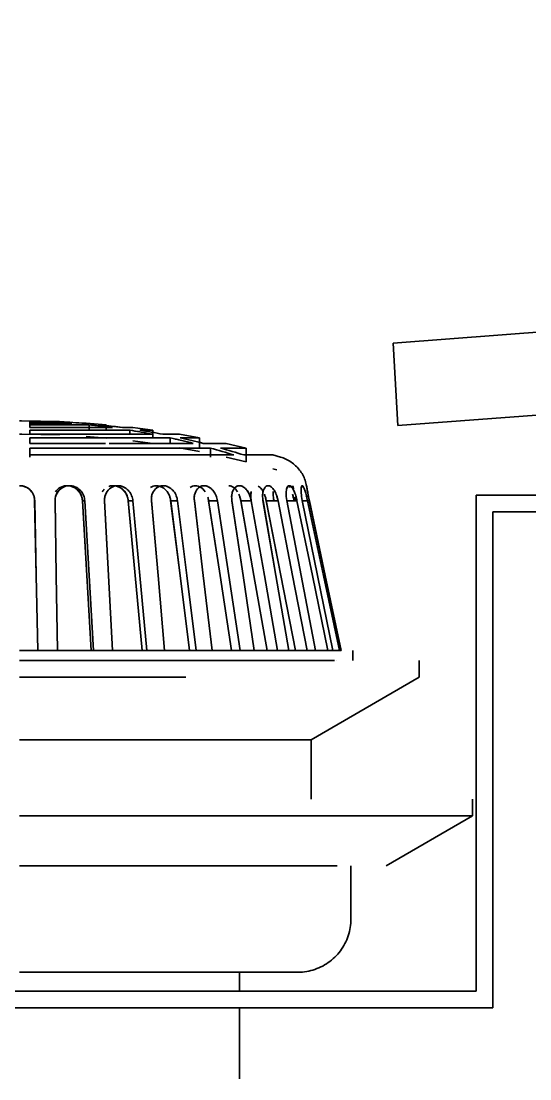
# Model space of a CAD drawing. Header units: millimetres. Extents: x -25371 to 2282244, y -90657 to 147824.
# Drawn here: x 1760749.8 to 1760903.7, y 2200.7 to 2520.7 of the extents above; entities that cross this region are included whole.
import ezdxf
from ezdxf.xclip import XClip

# ---------------------------------------------------------------- set-up
doc = ezdxf.new("R2010")
doc.units = ezdxf.units.MM
doc.header["$XCLIPFRAME"] = 0
doc.layers.add('A-GLAZ-CURT', color=7, linetype='Continuous', lineweight=35)
doc.layers.add('P-PIPE', color=7, linetype='Continuous', lineweight=35)

# ---------------------------------------------------------------- blocks, each defined once
blk = doc.blocks.new('DPA_CP_Entrance Canopy Lower - Depth 4200-5686501-VS01 - ELEVATION 3')
at = {"layer": 'A-GLAZ-CURT', "color": 7}
for p, q in [((-31885.15, 107093.42), (-33157.87, 106996.02)), ((-33157.87, 106996.02), (-31885.15, 107093.42)), ((-33156.52, 106971.06), (-31885.15, 107068.37)), ((-31885.15, 107068.37), (-33156.52, 106971.06)), ((-33157.87, 106996.02), (-33156.52, 106971.06)), ((-33156.52, 106971.06), (-33157.87, 106996.02)), ((-33107.75, 106950), (-33132.77, 106950)), ((-33132.77, 106950), (-33132.77, 106800)), ((-33132.77, 106800), (-33132.77, 106950)), ((-33132.77, 106950), (-33107.75, 106950)), ((-33127.77, 106795), (-33127.77, 106945)), ((-33127.77, 106945), (-33107.75, 106945)), ((-33107.75, 106945), (-33127.77, 106945)), ((-33127.77, 106945), (-33127.77, 106795)), ((-33132.77, 106800), (-33204.37, 106800)), ((-33204.37, 106800), (-33132.77, 106800)), ((-33204.37, 106795), (-33127.77, 106795)), ((-33127.77, 106795), (-33204.37, 106795))]:
    blk.add_line(p, q, dxfattribs=at)
blk = doc.blocks.new('DPA_CP_Entrance Canopy Lower - Depth 4200-5686556-VS01 - ELEVATION 3')
at = {"layer": 'A-GLAZ-CURT', "color": 7}
for p, q in [((-31885.15, 107093.42), (-33157.87, 106996.02)), ((-33157.87, 106996.02), (-31885.15, 107093.42)), ((-33156.52, 106971.06), (-31885.15, 107068.37)), ((-31885.15, 107068.37), (-33156.52, 106971.06)), ((-33157.87, 106996.02), (-33156.52, 106971.06)), ((-33156.52, 106971.06), (-33157.87, 106996.02)), ((-33107.75, 106950), (-33132.77, 106950)), ((-33132.77, 106950), (-33132.77, 106800)), ((-33132.77, 106800), (-33132.77, 106950)), ((-33132.77, 106950), (-33107.75, 106950)), ((-33127.77, 106795), (-33127.77, 106945)), ((-33127.77, 106945), (-33107.75, 106945)), ((-33107.75, 106945), (-33127.77, 106945)), ((-33127.77, 106945), (-33127.77, 106795)), ((-33132.77, 106800), (-33367.75, 106800)), ((-33204.37, 106800), (-33132.77, 106800)), ((-33372.75, 106795), (-33127.77, 106795)), ((-33127.77, 106795), (-33204.37, 106795))]:
    blk.add_line(p, q, dxfattribs=at)
blk = doc.blocks.new('ø100 RD_ - ø100 RD_-4180713-VS01 - ELEVATION 3')
at = {"layer": 'P-PIPE', "color": 7}
for p, q in [((-33267.87, 106970.49), (-33267.87, 106972.28)), ((-33267.87, 106972.28), (-33266.55, 106972.28)), ((-33267.87, 106970.49), (-33267.87, 106972.28)), ((-33267.87, 106972.28), (-33267.87, 106971.83)), ((-33262.28, 106972.28), (-33267.87, 106972.28)), ((-33265.82, 106972.28), (-33262.28, 106972.28)), ((-33267.87, 106971.83), (-33267.87, 106970.49)), ((-33267.87, 106970.49), (-33267.87, 106971.83)), ((-33267.87, 106971.83), (-33255.16, 106971.83)), ((-33267.87, 106971.34), (-33267.87, 106970.49)), ((-33249.88, 106971.34), (-33267.87, 106971.34)), ((-33267.87, 106970.49), (-33242.87, 106970.49)), ((-33267.87, 106969.71), (-33267.87, 106968.46)), ((-33267.87, 106968.46), (-33267.87, 106969.71)), ((-33267.87, 106969.71), (-33267.87, 106968.46)), ((-33267.87, 106968.46), (-33267.87, 106969.71)), ((-33267.87, 106968.46), (-33267.87, 106969.71)), ((-33267.87, 106968.46), (-33267.87, 106969.71)), ((-33267.87, 106968.46), (-33267.87, 106969.71)), ((-33267.87, 106968.46), (-33267.87, 106969.71)), ((-33267.87, 106968.46), (-33267.87, 106969.71)), ((-33267.87, 106968.46), (-33267.87, 106969.71)), ((-33267.87, 106969.71), (-33267.87, 106968.46)), ((-33237.62, 106969.71), (-33267.87, 106969.71)), ((-33252.13, 106971.83), (-33250.75, 106971.83)), ((-33250.75, 106971.83), (-33252.13, 106971.83)), ((-33252.04, 106971.34), (-33249.88, 106971.34)), ((-33244.71, 106971.34), (-33250.75, 106971.83)), ((-33249.88, 106969.71), (-33249.88, 106971.34)), ((-33249.88, 106969.71), (-33249.88, 106971.34)), ((-33246.85, 106971.34), (-33244.71, 106971.34)), ((-33244.71, 106971.34), (-33246.85, 106971.34)), ((-33244.71, 106969.71), (-33244.71, 106971.34)), ((-33239.84, 106970.49), (-33236.65, 106970.49)), ((-33236.65, 106970.49), (-33239.84, 106970.49)), ((-33237.62, 106968.43), (-33237.62, 106969.71)), ((-33230.6, 106969.71), (-33236.65, 106970.49)), ((-33234.59, 106969.71), (-33230.6, 106969.71)), ((-33230.6, 106969.71), (-33234.59, 106969.71)), ((-33230.6, 106967.41), (-33230.6, 106969.71)), ((-33267.87, 106968.46), (-33230.62, 106968.46)), ((-33267.87, 106965.7), (-33267.87, 106967.37)), ((-33267.87, 106965.7), (-33267.87, 106967.37)), ((-33267.87, 106965.7), (-33267.87, 106967.37)), ((-33267.87, 106967.37), (-33267.87, 106965.7)), ((-33225.38, 106967.37), (-33267.87, 106967.37)), ((-33267.87, 106965.7), (-33244.94, 106965.7)), ((-33244.71, 106967.29), (-33250.75, 106967.79)), ((-33243.84, 106965.7), (-33218.39, 106965.7)), ((-33230.6, 106965.64), (-33236.65, 106966.44)), ((-33227.59, 106968.46), (-33222.54, 106968.46)), ((-33222.54, 106968.46), (-33227.59, 106968.46)), ((-33225.38, 106965.59), (-33225.38, 106967.37)), ((-33216.5, 106967.37), (-33222.54, 106968.46)), ((-33216.5, 106967.37), (-33222.35, 106967.37)), ((-33221.05, 106967.37), (-33216.5, 106967.37)), ((-33216.5, 106964.3), (-33216.5, 106967.37)), ((-33215.36, 106965.7), (-33208.44, 106965.7)), ((-33208.44, 106965.7), (-33215.36, 106965.7)), ((-33202.4, 106964.3), (-33208.44, 106965.7)), ((-33267.87, 106961.57), (-33267.87, 106964.3)), ((-33267.87, 106961.56), (-33267.87, 106964.3)), ((-33267.87, 106964.3), (-33267.87, 106962.21)), ((-33213.15, 106964.3), (-33267.87, 106964.3)), ((-33267.87, 106963.26), (-33267.87, 106961.57)), ((-33267.87, 106961.57), (-33267.87, 106963.26)), ((-33216.5, 106963.26), (-33222.54, 106964.37)), ((-33213.15, 106961.56), (-33213.15, 106964.3)), ((-33202.4, 106964.3), (-33210.12, 106964.3)), ((-33208.49, 106964.3), (-33202.4, 106964.3)), ((-33202.4, 106960.15), (-33202.4, 106964.3)), ((-33267.87, 106962.21), (-33206.16, 106962.21)), ((-33202.4, 106960.15), (-33208.44, 106961.57)), ((-33203.13, 106962.21), (-33194.34, 106962.21)), ((-33194.34, 106962.21), (-33202.64, 106962.21)), ((-33192.02, 106961.56), (-33194.34, 106962.21)), ((-33193.1, 106957.68), (-33194.34, 106958.03)), ((-33184.12, 106952.88), (-33184.19, 106953.2)), ((-33251.22, 106948.35), (-33251.93, 106948.35)), ((-33236.67, 106948.35), (-33238.08, 106948.35)), ((-33223.16, 106948.35), (-33225.22, 106948.35)), ((-33211.1, 106948.35), (-33213.75, 106948.35)), ((-33200.86, 106948.35), (-33204.02, 106948.35)), ((-33192.75, 106948.35), (-33196.32, 106948.35)), ((-33192.75, 106948.35), (-33193.98, 106948.35)), ((-33187.01, 106948.35), (-33190.11, 106948.35)), ((-33187.88, 106948.35), (-33189.45, 106948.35)), ((-33183.82, 106948.35), (-33185.39, 106948.35)), ((-33183.82, 106948.35), (-33185.39, 106948.35)), ((-33265.36, 106903.02), (-33270.9, 106903.02)), ((-33270.9, 106903.02), (-33265.36, 106903.02)), ((-33270.9, 106903.02), (-33175.09, 106903.02)), ((-33265.27, 106903.02), (-33270.9, 106903.02)), ((-33265.36, 106903.02), (-33259.47, 106903.02)), ((-33260.19, 106903.02), (-33249.28, 106903.02)), ((-33249.28, 106903.02), (-33260.19, 106903.02)), ((-33249.09, 106903.02), (-33260.03, 106903.02)), ((-33248.56, 106903.02), (-33242.85, 106903.02)), ((-33244.26, 106903.02), (-33242.85, 106903.02)), ((-33242.85, 106903.02), (-33244.26, 106903.02)), ((-33244.26, 106903.02), (-33233.85, 106903.02)), ((-33233.85, 106903.02), (-33244.26, 106903.02)), ((-33242.85, 106903.02), (-33244.26, 106903.02)), ((-33233.5, 106903.02), (-33244.15, 106903.02)), ((-33233.85, 106903.02), (-33232.44, 106903.02)), ((-33232.44, 106903.02), (-33227.09, 106903.02)), ((-33229.15, 106903.02), (-33227.09, 106903.02)), ((-33227.09, 106903.02), (-33229.15, 106903.02)), ((-33229.15, 106903.02), (-33219.55, 106903.02)), ((-33219.55, 106903.02), (-33229.15, 106903.02)), ((-33227.09, 106903.02), (-33229.15, 106903.02)), ((-33219.08, 106903.02), (-33228.63, 106903.02)), ((-33219.55, 106903.02), (-33217.49, 106903.02)), ((-33217.49, 106903.02), (-33212.65, 106903.02)), ((-33215.3, 106903.02), (-33212.65, 106903.02)), ((-33212.65, 106903.02), (-33215.3, 106903.02)), ((-33215.3, 106903.02), (-33206.81, 106903.02)), ((-33206.81, 106903.02), (-33215.3, 106903.02)), ((-33212.65, 106903.02), (-33215.04, 106903.02)), ((-33206.23, 106903.02), (-33215.03, 106903.02)), ((-33206.81, 106903.02), (-33204.16, 106903.02)), ((-33204.16, 106903.02), (-33199.98, 106903.02)), ((-33203.15, 106903.02), (-33199.98, 106903.02)), ((-33199.98, 106903.02), (-33203.15, 106903.02)), ((-33203.15, 106903.02), (-33196.02, 106903.02)), ((-33196.02, 106903.02), (-33203.15, 106903.02)), ((-33195.27, 106903.02), (-33202.33, 106903.02)), ((-33199.98, 106903.02), (-33202.04, 106903.02)), ((-33196.02, 106903.02), (-33192.86, 106903.02)), ((-33193.05, 106903.02), (-33189.47, 106903.02)), ((-33189.47, 106903.02), (-33193.05, 106903.02)), ((-33193.05, 106903.02), (-33187.51, 106903.02)), ((-33187.51, 106903.02), (-33193.05, 106903.02)), ((-33192.86, 106903.02), (-33189.47, 106903.02)), ((-33189.47, 106903.02), (-33192.86, 106903.02)), ((-33187.01, 106903.02), (-33192.55, 106903.02)), ((-33187.51, 106903.02), (-33183.93, 106903.02)), ((-33183.93, 106903.02), (-33185.31, 106903.02)), ((-33185.31, 106903.02), (-33181.52, 106903.02)), ((-33181.44, 106903.02), (-33185.31, 106903.02)), ((-33185.31, 106903.02), (-33181.52, 106903.02)), ((-33181.52, 106903.02), (-33185.31, 106903.02)), ((-33180.43, 106903.02), (-33184.42, 106903.02)), ((-33183.93, 106903.02), (-33181.44, 106903.02)), ((-33182.64, 106903.02), (-33183.93, 106903.02)), ((-33181.52, 106903.02), (-33177.65, 106903.02)), ((-33178.26, 106903.02), (-33180.18, 106903.02)), ((-33180.18, 106903.02), (-33178.26, 106903.02)), ((-33176.12, 106903.02), (-33180.18, 106903.02)), ((-33177.48, 106903.02), (-33179.16, 106903.02)), ((-33178.26, 106903.02), (-33174.19, 106903.02)), ((-33177.8, 106903.02), (-33176.12, 106903.02)), ((-33174.19, 106903.02), (-33177.8, 106903.02)), ((-33177.8, 106903.02), (-33173.68, 106903.02)), ((-33173.68, 106903.02), (-33177.8, 106903.02)), ((-33175.67, 106903.02), (-33177.11, 106903.02)), ((-33170.16, 106900), (-33170.16, 106903.02)), ((-33270.9, 106900), (-33222.35, 106900)), ((-33222.35, 106900), (-33270.9, 106900)), ((-33270.9, 106900), (-33175.67, 106900)), ((-33175.67, 106900), (-33270.9, 106900)), ((-33270.9, 106900), (-33177.32, 106900)), ((-33177.32, 106900), (-33270.9, 106900)), ((-33221.2, 106900), (-33221.2, 106900)), ((-33175.09, 106900), (-33175.09, 106900)), ((-33150.02, 106894.96), (-33150.02, 106900)), ((-33270.9, 106894.96), (-33220.68, 106894.96)), ((-33221.23, 106894.96), (-33270.9, 106894.96)), ((-33182.77, 106876.05), (-33150.02, 106894.96)), ((-33270.9, 106876.05), (-33183.86, 106876.05)), ((-33182.77, 106876.05), (-33270.9, 106876.05)), ((-33182.77, 106858.09), (-33182.77, 106876.05)), ((-33133.9, 106853.02), (-33133.9, 106858.09)), ((-33270.9, 106853.02), (-33134.17, 106853.02)), ((-33134.17, 106853.02), (-33270.9, 106853.02)), ((-33160, 106837.95), (-33133.9, 106853.02)), ((-33270.9, 106837.95), (-33175.81, 106837.95)), ((-33175.81, 106837.95), (-33270.9, 106837.95)), ((-33270.9, 106837.95), (-33175.81, 106837.95)), ((-33174.86, 106837.95), (-33270.9, 106837.95)), ((-33175.59, 106837.95), (-33175.59, 106837.95)), ((-33170.68, 106821.83), (-33170.68, 106837.95)), ((-33266.63, 106805.71), (-33269.99, 106805.71)), ((-33204.37, 106800), (-33204.37, 106805.71)), ((-33204.37, 106773.48), (-33204.37, 106795))]:
    blk.add_line(p, q, dxfattribs=at)
at = {"layer": 'P-PIPE', "color": 7, "flags": 128}
for points in [[(-33258.81, 106972.28), (-33270.37, 106972.53), (-33270.9, 106972.53)], [(-33258.81, 106968.24), (-33270.21, 106968.5), (-33270.9, 106968.5)], [(-33192, 106961.56), (-33191.58, 106961.43), (-33191.16, 106961.28), (-33190.75, 106961.12), (-33190.34, 106960.94), (-33189.94, 106960.74), (-33189.55, 106960.53), (-33189.17, 106960.31), (-33188.8, 106960.06), (-33188.44, 106959.81), (-33188.09, 106959.54), (-33187.75, 106959.25), (-33187.42, 106958.95), (-33187.1, 106958.64), (-33186.8, 106958.32), (-33186.51, 106957.99), (-33186.23, 106957.64), (-33185.97, 106957.28), (-33185.72, 106956.92), (-33185.49, 106956.54), (-33185.27, 106956.15), (-33185.07, 106955.76), (-33184.88, 106955.36), (-33184.71, 106954.95), (-33184.56, 106954.53), (-33184.42, 106954.11), (-33184.3, 106953.68), (-33184.2, 106953.25), (-33184.19, 106953.2)], [(-33266.37, 106948.45), (-33265.86, 106925.74), (-33265.36, 106903.02)], [(-33265.36, 106903.02), (-33265.86, 106925.74), (-33266.37, 106948.45)], [(-33266.36, 106948.35), (-33265.86, 106925.69), (-33265.36, 106903.02)], [(-33265.36, 106903.02), (-33265.86, 106925.69), (-33266.36, 106948.35)], [(-33260.15, 106948.45), (-33259.81, 106925.74), (-33259.47, 106903.02)], [(-33259.47, 106903.02), (-33259.81, 106925.69), (-33260.15, 106948.35)], [(-33249.28, 106903.02), (-33250.61, 106925.74), (-33251.94, 106948.45)], [(-33251.93, 106948.35), (-33250.6, 106925.69), (-33249.28, 106903.02)], [(-33248.56, 106903.02), (-33249.89, 106925.69), (-33251.22, 106948.35)], [(-33245.19, 106948.45), (-33244.02, 106925.74), (-33242.85, 106903.02)], [(-33242.85, 106903.02), (-33244.02, 106925.69), (-33245.19, 106948.35)], [(-33233.85, 106903.02), (-33235.97, 106925.74), (-33238.09, 106948.45)], [(-33238.08, 106948.35), (-33235.97, 106925.69), (-33233.85, 106903.02)], [(-33232.44, 106903.02), (-33234.55, 106925.69), (-33236.67, 106948.35)], [(-33231.02, 106948.45), (-33229.05, 106925.74), (-33227.09, 106903.02)], [(-33227.09, 106903.02), (-33229.05, 106925.69), (-33231.01, 106948.35)], [(-33219.55, 106903.02), (-33222.39, 106925.74), (-33225.23, 106948.45)], [(-33225.22, 106948.35), (-33222.39, 106925.69), (-33219.55, 106903.02)], [(-33217.49, 106903.02), (-33220.32, 106925.69), (-33223.16, 106948.35)], [(-33218.06, 106948.45), (-33215.35, 106925.74), (-33212.65, 106903.02)], [(-33212.65, 106903.02), (-33215.35, 106925.69), (-33218.05, 106948.35)], [(-33206.81, 106903.02), (-33210.29, 106925.74), (-33213.77, 106948.45)], [(-33213.75, 106948.35), (-33210.28, 106925.69), (-33206.81, 106903.02)], [(-33204.16, 106903.02), (-33207.63, 106925.69), (-33211.1, 106948.35)], [(-33206.7, 106948.45), (-33203.34, 106925.74), (-33199.98, 106903.02)], [(-33199.98, 106903.02), (-33203.34, 106925.69), (-33206.69, 106948.35)], [(-33196.02, 106903.02), (-33200.03, 106925.74), (-33204.04, 106948.45)], [(-33204.02, 106948.35), (-33200.02, 106925.69), (-33196.02, 106903.02)], [(-33192.86, 106903.02), (-33196.86, 106925.69), (-33200.86, 106948.35)], [(-33197.3, 106948.45), (-33193.38, 106925.74), (-33189.47, 106903.02)], [(-33189.47, 106903.02), (-33193.38, 106925.69), (-33197.28, 106948.35)], [(-33187.51, 106903.02), (-33191.92, 106925.74), (-33196.34, 106948.45)], [(-33196.32, 106948.35), (-33191.91, 106925.69), (-33187.51, 106903.02)], [(-33183.93, 106903.02), (-33188.34, 106925.69), (-33192.75, 106948.35)], [(-33190.13, 106948.45), (-33185.78, 106925.74), (-33181.44, 106903.02)], [(-33177.65, 106903.02), (-33182.33, 106925.69), (-33187.01, 106948.35)], [(-33185.41, 106948.45), (-33180.76, 106925.74), (-33176.12, 106903.02)], [(-33174.19, 106903.02), (-33179, 106925.69), (-33183.82, 106948.35)], [(-33183.29, 106948.45), (-33178.49, 106925.74), (-33173.68, 106903.02)], [(-33173.68, 106903.02), (-33178.48, 106925.69), (-33183.27, 106948.35)], [(-33170.68, 106821.83), (-33170.7, 106821.18), (-33170.74, 106820.54), (-33170.8, 106819.9), (-33170.89, 106819.26), (-33171.01, 106818.63), (-33171.15, 106818), (-33171.31, 106817.38), (-33171.5, 106816.76), (-33171.72, 106816.15), (-33171.96, 106815.55), (-33172.22, 106814.96), (-33172.51, 106814.39), (-33172.82, 106813.82), (-33173.15, 106813.27), (-33173.5, 106812.73), (-33173.87, 106812.2), (-33174.27, 106811.69), (-33174.68, 106811.2), (-33175.12, 106810.73), (-33175.57, 106810.27), (-33176.04, 106809.83), (-33176.53, 106809.41), (-33177.04, 106809.01), (-33177.56, 106808.63), (-33178.09, 106808.27), (-33178.64, 106807.93), (-33179.21, 106807.61), (-33179.78, 106807.32), (-33180.37, 106807.05), (-33180.96, 106806.81), (-33181.57, 106806.59), (-33182.18, 106806.39), (-33182.8, 106806.22), (-33183.43, 106806.07), (-33184.06, 106805.95), (-33184.7, 106805.85), (-33185.34, 106805.78), (-33185.98, 106805.73), (-33186.63, 106805.71), (-33186.8, 106805.71)], [(-33270.9, 106805.71), (-33267.53, 106805.71), (-33264.18, 106805.71), (-33260.83, 106805.71), (-33257.5, 106805.71), (-33254.19, 106805.71), (-33250.91, 106805.71), (-33247.66, 106805.71), (-33244.44, 106805.71), (-33241.27, 106805.71), (-33238.15, 106805.71), (-33235.08, 106805.71), (-33232.06, 106805.71), (-33229.11, 106805.71), (-33226.23, 106805.71), (-33223.41, 106805.71), (-33220.68, 106805.71), (-33218.02, 106805.71), (-33215.45, 106805.71), (-33212.96, 106805.71), (-33210.57, 106805.71), (-33208.28, 106805.71), (-33206.08, 106805.71), (-33203.99, 106805.71), (-33202.01, 106805.71), (-33200.13, 106805.71), (-33198.37, 106805.71), (-33196.73, 106805.71), (-33195.2, 106805.71), (-33193.8, 106805.71), (-33192.52, 106805.71), (-33191.36, 106805.71), (-33190.33, 106805.71), (-33189.43, 106805.71), (-33188.66, 106805.71), (-33188.03, 106805.71), (-33187.52, 106805.71), (-33187.15, 106805.71), (-33186.91, 106805.71), (-33186.81, 106805.71), (-33186.8, 106805.71)], [(-33186.8, 106805.71), (-33186.87, 106805.71), (-33187.07, 106805.71), (-33187.41, 106805.71), (-33187.88, 106805.71), (-33188.48, 106805.71), (-33189.21, 106805.71), (-33190.08, 106805.71), (-33191.07, 106805.71), (-33192.19, 106805.71), (-33193.44, 106805.71), (-33194.81, 106805.71), (-33196.31, 106805.71), (-33197.92, 106805.71), (-33199.65, 106805.71), (-33201.49, 106805.71), (-33203.45, 106805.71), (-33205.51, 106805.71), (-33207.67, 106805.71), (-33209.94, 106805.71), (-33212.31, 106805.71), (-33214.77, 106805.71), (-33217.32, 106805.71), (-33219.95, 106805.71), (-33222.67, 106805.71), (-33225.46, 106805.71), (-33228.33, 106805.71), (-33231.26, 106805.71), (-33234.26, 106805.71), (-33237.31, 106805.71), (-33240.42, 106805.71), (-33243.58, 106805.71), (-33246.79, 106805.71), (-33250.03, 106805.71), (-33253.3, 106805.71), (-33256.6, 106805.71), (-33259.93, 106805.71), (-33263.27, 106805.71), (-33266.56, 106805.71)]]:
    blk.add_lwpolyline(points, dxfattribs=at)
at = {"layer": 'P-PIPE', "color": 7}
for centre, start_param, end_param in [((-33272.41, 106683.42), 6.230578, 6.242695), ((-33272.41, 106683.42), 6.214233, 6.242695), ((-33269.38, 106683.42), 6.214233, 6.242695), ((-33269.38, 106683.42), 6.214233, 6.242695), ((-33272.41, 106683.42), 6.180914, 6.193074), ((-33272.41, 106683.42), 6.164901, 6.193074), ((-33269.38, 106683.42), 6.164901, 6.193074), ((-33269.38, 106683.42), 6.164901, 6.186634), ((-33272.41, 106683.42), 6.115472, 6.143748), ((-33272.41, 106683.42), 6.131514, 6.143095), ((-33269.38, 106683.42), 6.115472, 6.143748), ((-33269.38, 106683.42), 6.115472, 6.12961), ((-33272.41, 106683.42), 6.065689, 6.094191), ((-33272.41, 106683.42), 6.081851, 6.087863), ((-33269.38, 106683.42), 6.065689, 6.094191), ((-33269.38, 106683.42), 6.065689, 6.071327), ((-33272.41, 106683.42), 6.01538, 6.044202), ((-33269.38, 106683.42), 6.01538, 6.044202)]:
    blk.add_ellipse(centre, major_axis=(0, 289.09), ratio=0.866025, start_param=start_param, end_param=end_param, dxfattribs=at)
for points in [[(-33268.78, 106952.36), (-33269.1, 106952.53), (-33269.79, 106952.8), (-33270.53, 106952.89), (-33270.9, 106952.89)], [(-33270.9, 106952.89), (-33270.53, 106952.89), (-33269.8, 106952.8), (-33269.11, 106952.53), (-33268.78, 106952.36)], [(-33260.15, 106948.35), (-33260.17, 106948.87), (-33260.03, 106949.91), (-33259.3, 106951.29), (-33258.14, 106952.33), (-33257.16, 106952.71), (-33256.65, 106952.81)], [(-33256.55, 106952.89), (-33256.91, 106952.89), (-33257.63, 106952.8), (-33258.3, 106952.53), (-33258.61, 106952.36)], [(-33258.61, 106952.36), (-33258.3, 106952.53), (-33257.63, 106952.8), (-33256.91, 106952.89), (-33256.55, 106952.89)], [(-33254.44, 106952.36), (-33254.77, 106952.53), (-33255.46, 106952.8), (-33256.19, 106952.89), (-33256.55, 106952.89)], [(-33256.55, 106952.89), (-33256.19, 106952.89), (-33255.46, 106952.8), (-33254.77, 106952.53), (-33254.44, 106952.36)], [(-33243.36, 106952.25), (-33242.94, 106952.52), (-33242.48, 106952.71), (-33242, 106952.81)], [(-33240.61, 106952.36), (-33240.92, 106952.53), (-33241.59, 106952.8), (-33242.29, 106952.89), (-33242.63, 106952.89)], [(-33242.63, 106952.89), (-33242.29, 106952.89), (-33241.59, 106952.8), (-33240.92, 106952.53), (-33240.61, 106952.36)], [(-33240.52, 106952.83), (-33240.03, 106952.74), (-33239.54, 106952.56), (-33239.1, 106952.3)], [(-33229.58, 106952.89), (-33229.9, 106952.89), (-33230.52, 106952.8), (-33231.09, 106952.53), (-33231.36, 106952.36)], [(-33231.36, 106952.36), (-33231.09, 106952.53), (-33230.52, 106952.8), (-33229.9, 106952.89), (-33229.58, 106952.89)], [(-33227.69, 106952.36), (-33227.99, 106952.53), (-33228.61, 106952.8), (-33229.26, 106952.89), (-33229.58, 106952.89)], [(-33229.58, 106952.89), (-33229.26, 106952.89), (-33228.61, 106952.8), (-33227.99, 106952.53), (-33227.69, 106952.36)], [(-33229.46, 106952.25), (-33229.09, 106952.52), (-33228.67, 106952.71), (-33228.23, 106952.81)], [(-33226.87, 106952.83), (-33226.41, 106952.74), (-33225.95, 106952.56), (-33225.53, 106952.3)], [(-33217.78, 106952.89), (-33218.06, 106952.89), (-33218.61, 106952.8), (-33219.1, 106952.53), (-33219.33, 106952.36)], [(-33219.33, 106952.36), (-33219.11, 106952.53), (-33218.61, 106952.8), (-33218.06, 106952.89), (-33217.78, 106952.89)], [(-33216.09, 106952.36), (-33216.36, 106952.53), (-33216.92, 106952.8), (-33217.5, 106952.89), (-33217.78, 106952.89)], [(-33217.78, 106952.89), (-33217.5, 106952.89), (-33216.92, 106952.8), (-33216.36, 106952.53), (-33216.09, 106952.36)], [(-33216.82, 106952.25), (-33216.5, 106952.52), (-33216.14, 106952.71), (-33215.75, 106952.81)], [(-33214.55, 106952.83), (-33214.14, 106952.74), (-33213.73, 106952.56), (-33213.35, 106952.3)], [(-33206.15, 106952.36), (-33206.38, 106952.53), (-33206.87, 106952.8), (-33207.36, 106952.89), (-33207.59, 106952.89)], [(-33207.59, 106952.89), (-33207.36, 106952.89), (-33206.87, 106952.8), (-33206.39, 106952.53), (-33206.15, 106952.36)], [(-33205.83, 106952.25), (-33205.57, 106952.52), (-33205.27, 106952.71), (-33204.95, 106952.81)], [(-33203.94, 106952.83), (-33203.59, 106952.74), (-33203.25, 106952.56), (-33202.92, 106952.3)], [(-33196.81, 106952.25), (-33196.62, 106952.52), (-33196.4, 106952.71), (-33196.15, 106952.81)], [(-33195.37, 106952.83), (-33195.1, 106952.74), (-33194.82, 106952.56), (-33194.55, 106952.3)], [(-33190.05, 106952.25), (-33189.93, 106952.52), (-33189.79, 106952.71), (-33189.63, 106952.81)], [(-33189.52, 106952.89), (-33189.58, 106952.89), (-33189.68, 106952.8), (-33189.75, 106952.53), (-33189.78, 106952.36)], [(-33189.78, 106952.36), (-33189.75, 106952.53), (-33189.68, 106952.8), (-33189.58, 106952.89), (-33189.52, 106952.89)], [(-33189.04, 106952.36), (-33189.13, 106952.53), (-33189.3, 106952.8), (-33189.45, 106952.89), (-33189.52, 106952.89)], [(-33189.52, 106952.89), (-33189.45, 106952.89), (-33189.3, 106952.8), (-33189.13, 106952.53), (-33189.04, 106952.36)], [(-33188.15, 106952.36), (-33188.19, 106952.53), (-33188.24, 106952.8), (-33188.26, 106952.89), (-33188.26, 106952.89)], [(-33188.26, 106952.89), (-33188.26, 106952.89), (-33188.24, 106952.8), (-33188.19, 106952.53), (-33188.15, 106952.36)], [(-33185.74, 106952.25), (-33185.7, 106952.52), (-33185.59, 106952.9), (-33185.31, 106952.92), (-33185.08, 106952.56), (-33184.96, 106952.3)], [(-33267.31, 106951.12), (-33267.51, 106951.38), (-33267.95, 106951.85), (-33268.49, 106952.21), (-33268.78, 106952.36)], [(-33268.78, 106952.36), (-33268.2, 106952.05), (-33267.68, 106951.61), (-33267.28, 106951.09)], [(-33266.37, 106948.45), (-33266.37, 106948.77), (-33266.45, 106949.41), (-33266.67, 106950.01), (-33266.8, 106950.3)], [(-33258.61, 106952.36), (-33259.18, 106952.05), (-33259.67, 106951.61), (-33260.05, 106951.09)], [(-33260.03, 106951.12), (-33259.84, 106951.38), (-33259.41, 106951.85), (-33258.89, 106952.21), (-33258.61, 106952.36)], [(-33245.32, 106951.81), (-33245.55, 106951.59), (-33245.75, 106951.35), (-33245.92, 106951.09)], [(-33245.9, 106951.12), (-33245.73, 106951.38), (-33245.53, 106951.61), (-33245.31, 106951.82)], [(-33245.19, 106948.35), (-33245.22, 106948.79), (-33245.19, 106949.24), (-33245.1, 106949.66)], [(-33231.01, 106948.35), (-33231.07, 106948.87), (-33231.04, 106949.39), (-33230.94, 106949.88)], [(-33218.05, 106948.35), (-33218.12, 106948.87), (-33218.12, 106949.39), (-33218.04, 106949.88)], [(-33214.83, 106951.12), (-33215.01, 106951.38), (-33215.4, 106951.85), (-33215.85, 106952.21), (-33216.09, 106952.36)], [(-33216.09, 106952.36), (-33215.61, 106952.05), (-33215.17, 106951.61), (-33214.8, 106951.09)], [(-33206.69, 106948.35), (-33206.77, 106948.87), (-33206.82, 106949.91), (-33206.62, 106950.83), (-33206.46, 106951.23)], [(-33205.04, 106951.12), (-33205.2, 106951.38), (-33205.55, 106951.85), (-33205.95, 106952.21), (-33206.15, 106952.36)], [(-33206.15, 106952.36), (-33205.74, 106952.05), (-33205.35, 106951.61), (-33205.02, 106951.09)], [(-33204.04, 106948.45), (-33204.09, 106948.77), (-33204.24, 106949.41), (-33204.47, 106950.01), (-33204.6, 106950.3)], [(-33200.87, 106948.45), (-33200.92, 106948.77), (-33201, 106949.41), (-33200.99, 106950.32), (-33200.91, 106950.87), (-33200.85, 106951.12)], [(-33200.86, 106951.09), (-33200.94, 106950.7), (-33201.03, 106949.82), (-33200.94, 106948.84), (-33200.85, 106948.35)], [(-33198.18, 106952.36), (-33198.37, 106952.53), (-33198.56, 106952.66), (-33198.76, 106952.75)], [(-33198.76, 106952.75), (-33198.57, 106952.66), (-33198.37, 106952.53), (-33198.18, 106952.36)], [(-33197.26, 106951.12), (-33197.4, 106951.38), (-33197.69, 106951.85), (-33198.02, 106952.21), (-33198.18, 106952.36)], [(-33198.18, 106952.36), (-33197.84, 106952.05), (-33197.52, 106951.61), (-33197.24, 106951.09)], [(-33197.28, 106948.35), (-33197.38, 106948.87), (-33197.47, 106949.91), (-33197.36, 106950.83), (-33197.25, 106951.23)], [(-33196.34, 106948.45), (-33196.4, 106948.77), (-33196.55, 106949.41), (-33196.76, 106950.01), (-33196.88, 106950.3)], [(-33194, 106948.45), (-33194.07, 106948.77), (-33194.16, 106949.41), (-33194.22, 106950.32), (-33194.2, 106950.87), (-33194.17, 106951.12)], [(-33193.07, 106949.64), (-33192.95, 106949.25), (-33192.84, 106948.85), (-33192.76, 106948.45)], [(-33187.9, 106948.45), (-33187.97, 106948.77), (-33188.11, 106949.41), (-33188.26, 106950.01), (-33188.34, 106950.3)], [(-33188.06, 106951.82), (-33188.1, 106952.03), (-33188.13, 106952.21), (-33188.15, 106952.36)], [(-33188.15, 106952.36), (-33188.13, 106952.21), (-33188.1, 106952.02), (-33188.06, 106951.81)], [(-33184.19, 106949.97), (-33184.07, 106949.49), (-33183.95, 106948.97), (-33183.84, 106948.45)], [(-33266.5, 106949.43), (-33266.42, 106949.11), (-33266.37, 106948.78), (-33266.37, 106948.45)], [(-33213.77, 106948.45), (-33213.82, 106948.77), (-33213.89, 106949.09), (-33213.99, 106949.4)], [(-33213.96, 106949.32), (-33213.87, 106949), (-33213.8, 106948.68), (-33213.75, 106948.35)], [(-33187.42, 106948.45), (-33187.49, 106948.77), (-33187.55, 106949.09), (-33187.61, 106949.4)], [(-33187.6, 106949.32), (-33187.54, 106949), (-33187.47, 106948.68), (-33187.4, 106948.35)]]:
    blk.add_open_spline(points, degree=3, dxfattribs=at)
for points, knots in [([(-33266.36, 106948.35), (-33266.36, 106948.69), (-33266.44, 106949.36), (-33266.88, 106950.64), (-33267.85, 106951.87), (-33269.36, 106952.71), (-33270.38, 106952.89), (-33270.9, 106952.89)], [0, 0, 0, 0, 0.142857, 0.285714, 0.571429, 0.785714, 1, 1, 1, 1]), ([(-33251.22, 106948.35), (-33251.24, 106948.87), (-33251.45, 106949.91), (-33252.26, 106951.29), (-33253.49, 106952.33), (-33254.98, 106952.9), (-33256.57, 106952.92), (-33258.3, 106952.29), (-33259.78, 106950.78), (-33260.16, 106949.23), (-33260.15, 106948.45)], [0, 0, 0, 0, 0.111111, 0.222222, 0.333333, 0.444444, 0.555556, 0.666667, 0.833333, 1, 1, 1, 1]), ([(-33236.67, 106948.35), (-33236.71, 106948.87), (-33236.95, 106949.91), (-33237.77, 106951.29), (-33238.97, 106952.33), (-33240.41, 106952.9), (-33241.93, 106952.92), (-33243.56, 106952.29), (-33244.92, 106950.78), (-33245.24, 106949.23), (-33245.19, 106948.45)], [0, 0, 0, 0, 0.111111, 0.222222, 0.333333, 0.444444, 0.555556, 0.666667, 0.833333, 1, 1, 1, 1]), ([(-33242.63, 106952.89), (-33242.98, 106952.89), (-33243.41, 106952.83), (-33243.82, 106952.7), (-33243.91, 106952.67)], [0.5, 0.5, 0.5, 0.5, 0.75, 0.8170946, 0.8170946, 0.8170946, 0.8170946]), ([(-33243.91, 106952.67), (-33243.82, 106952.7), (-33243.41, 106952.83), (-33242.98, 106952.89), (-33242.63, 106952.89)], [0.1830722, 0.1830722, 0.1830722, 0.1830722, 0.25, 0.5, 0.5, 0.5, 0.5]), ([(-33223.16, 106948.35), (-33223.22, 106948.87), (-33223.47, 106949.91), (-33224.28, 106951.29), (-33225.42, 106952.33), (-33226.77, 106952.9), (-33228.16, 106952.92), (-33229.65, 106952.29), (-33230.86, 106950.78), (-33231.09, 106949.23), (-33231.02, 106948.45)], [0, 0, 0, 0, 0.111111, 0.222222, 0.333333, 0.444444, 0.555556, 0.666667, 0.833333, 1, 1, 1, 1]), ([(-33211.1, 106948.35), (-33211.17, 106948.87), (-33211.44, 106949.91), (-33212.21, 106951.29), (-33213.25, 106952.33), (-33214.46, 106952.9), (-33215.7, 106952.92), (-33216.99, 106952.29), (-33218.01, 106950.78), (-33218.15, 106949.23), (-33218.06, 106948.45)], [0, 0, 0, 0, 0.111111, 0.222222, 0.333333, 0.444444, 0.555556, 0.666667, 0.833333, 1, 1, 1, 1]), ([(-33200.86, 106948.35), (-33200.95, 106948.87), (-33201.22, 106949.91), (-33201.92, 106951.29), (-33202.84, 106952.33), (-33203.87, 106952.9), (-33204.91, 106952.92), (-33205.97, 106952.29), (-33206.77, 106950.78), (-33206.82, 106949.23), (-33206.7, 106948.45)], [0, 0, 0, 0, 0.111111, 0.222222, 0.333333, 0.444444, 0.555556, 0.666667, 0.833333, 1, 1, 1, 1]), ([(-33192.75, 106948.35), (-33192.84, 106948.87), (-33193.11, 106949.91), (-33193.73, 106951.29), (-33194.49, 106952.33), (-33195.32, 106952.9), (-33196.13, 106952.92), (-33196.93, 106952.29), (-33197.47, 106950.78), (-33197.43, 106949.23), (-33197.3, 106948.45)], [0, 0, 0, 0, 0.111111, 0.222222, 0.333333, 0.444444, 0.555556, 0.666667, 0.833333, 1, 1, 1, 1]), ([(-33187.01, 106948.35), (-33187.11, 106948.87), (-33187.37, 106949.91), (-33187.88, 106951.29), (-33188.46, 106952.33), (-33189.06, 106952.9), (-33189.61, 106952.92), (-33190.13, 106952.29), (-33190.41, 106950.78), (-33190.28, 106949.23), (-33190.13, 106948.45)], [0, 0, 0, 0, 0.111111, 0.222222, 0.333333, 0.444444, 0.555556, 0.666667, 0.833333, 1, 1, 1, 1]), ([(-33189.35, 106952.89), (-33189.27, 106952.89), (-33188.99, 106952.82), (-33188.7, 106952.56), (-33188.5, 106952.3)], [0.5036602, 0.5036602, 0.5036602, 0.5036602, 0.5555556, 0.6666667, 0.6666667, 0.6666667, 0.6666667]), ([(-33183.82, 106948.35), (-33183.93, 106948.87), (-33184.16, 106949.91), (-33184.55, 106951.29), (-33184.94, 106952.33), (-33185.29, 106952.9), (-33185.57, 106952.92), (-33185.78, 106952.29), (-33185.79, 106950.78), (-33185.58, 106949.23), (-33185.41, 106948.45)], [0, 0, 0, 0, 0.111111, 0.222222, 0.333333, 0.444444, 0.555556, 0.666667, 0.833333, 1, 1, 1, 1]), ([(-33183.27, 106948.35), (-33183.39, 106948.87), (-33183.59, 106949.91), (-33183.85, 106951.29), (-33184.03, 106952.33), (-33184.11, 106952.81), (-33184.12, 106952.89), (-33184.12, 106952.89)], [0, 0, 0, 0, 0.1111111, 0.2222222, 0.3333333, 0.4444444, 0.503621, 0.503621, 0.503621, 0.503621]), ([(-33184.12, 106952.89), (-33184.12, 106952.89), (-33184.11, 106952.82), (-33184.02, 106952.29), (-33183.76, 106950.78), (-33183.46, 106949.23), (-33183.29, 106948.45)], [0.5036602, 0.5036602, 0.5036602, 0.5036602, 0.5555556, 0.6666667, 0.8333333, 1, 1, 1, 1]), ([(-33269.89, 106952.77), (-33269.57, 106952.7), (-33268.61, 106952.37), (-33267.8, 106951.73), (-33267.38, 106951.21)], [0.1428571, 0.1428571, 0.1428571, 0.1428571, 0.2857143, 0.5714286, 0.5714286, 0.5714286, 0.5714286]), ([(-33266.84, 106950.37), (-33266.76, 106950.22), (-33266.66, 106949.97), (-33266.57, 106949.72), (-33266.55, 106949.63)], [0.7142857, 0.7142857, 0.7142857, 0.7142857, 0.7857143, 0.8286549, 0.8286549, 0.8286549, 0.8286549]), ([(-33266.78, 106950.25), (-33266.71, 106950.1), (-33266.47, 106949.49), (-33266.36, 106948.84), (-33266.36, 106948.35)], [0.6, 0.6, 0.6, 0.6, 0.7, 1, 1, 1, 1]), ([(-33254.89, 106952.78), (-33254.44, 106952.69), (-33253.52, 106952.34), (-33252.75, 106951.71), (-33252.4, 106951.31)], [0.5711045, 0.5711045, 0.5711045, 0.5711045, 0.6666667, 0.7777778, 0.7777778, 0.7777778, 0.7777778]), ([(-33251.94, 106948.45), (-33251.96, 106948.77), (-33252.06, 106949.41), (-33252.52, 106950.62), (-33253.34, 106951.66), (-33254.16, 106952.21), (-33254.44, 106952.36)], [0, 0, 0, 0, 0.2, 0.4, 0.8, 1, 1, 1, 1]), ([(-33254.44, 106952.36), (-33253.86, 106952.05), (-33252.95, 106951.29), (-33252.14, 106949.82), (-33251.95, 106948.84), (-33251.93, 106948.35)], [0, 0, 0, 0, 0.4, 0.7, 1, 1, 1, 1]), ([(-33238.09, 106948.45), (-33238.12, 106948.77), (-33238.24, 106949.41), (-33238.72, 106950.62), (-33239.54, 106951.66), (-33240.33, 106952.21), (-33240.61, 106952.36)], [0, 0, 0, 0, 0.2, 0.4, 0.8, 1, 1, 1, 1]), ([(-33240.61, 106952.36), (-33240.04, 106952.05), (-33239.15, 106951.29), (-33238.33, 106949.82), (-33238.12, 106948.84), (-33238.08, 106948.35)], [0, 0, 0, 0, 0.4, 0.7, 1, 1, 1, 1]), ([(-33225.23, 106948.45), (-33225.27, 106948.77), (-33225.41, 106949.41), (-33225.9, 106950.62), (-33226.68, 106951.66), (-33227.43, 106952.21), (-33227.69, 106952.36)], [0, 0, 0, 0, 0.2, 0.4, 0.8, 1, 1, 1, 1]), ([(-33227.69, 106952.36), (-33227.16, 106952.05), (-33226.32, 106951.29), (-33225.51, 106949.82), (-33225.27, 106948.84), (-33225.22, 106948.35)], [0, 0, 0, 0, 0.4, 0.7, 1, 1, 1, 1]), ([(-33204.58, 106950.25), (-33204.51, 106950.1), (-33204.27, 106949.49), (-33204.1, 106948.84), (-33204.02, 106948.35)], [0.6, 0.6, 0.6, 0.6, 0.7, 1, 1, 1, 1]), ([(-33202.01, 106951.31), (-33201.87, 106951.11), (-33201.36, 106950.26), (-33201.02, 106949.23), (-33200.88, 106948.45)], [0.7777778, 0.7777778, 0.7777778, 0.7777778, 0.8333333, 1, 1, 1, 1]), ([(-33196.86, 106950.25), (-33196.8, 106950.1), (-33196.58, 106949.49), (-33196.41, 106948.84), (-33196.32, 106948.35)], [0.6, 0.6, 0.6, 0.6, 0.7, 1, 1, 1, 1]), ([(-33194.2, 106950.25), (-33194.2, 106950.1), (-33194.17, 106949.49), (-33194.08, 106948.84), (-33193.98, 106948.35)], [0.6, 0.6, 0.6, 0.6, 0.7, 1, 1, 1, 1]), ([(-33188.33, 106950.25), (-33188.29, 106950.1), (-33188.13, 106949.49), (-33187.98, 106948.84), (-33187.88, 106948.35)], [0.6, 0.6, 0.6, 0.6, 0.7, 1, 1, 1, 1])]:
    blk.add_open_spline(points, degree=3, knots=knots, dxfattribs=at)
blk = doc.blocks.new('C-1-VS01-AR-2562-01 -B_20260615-142721_ELEVATION_3_EX')
at = {"layer": 'A-GLAZ-CURT', "color": 7}
for name in ['DPA_CP_Entrance Canopy Lower - Depth 4200-5686501-VS01 - ELEVATION 3', 'DPA_CP_Entrance Canopy Lower - Depth 4200-5686501-VS01 - ELEVATION 3', 'DPA_CP_Entrance Canopy Lower - Depth 4200-5686501-VS01 - ELEVATION 3', 'DPA_CP_Entrance Canopy Lower - Depth 4200-5686501-VS01 - ELEVATION 3', 'DPA_CP_Entrance Canopy Lower - Depth 4200-5686501-VS01 - ELEVATION 3', 'DPA_CP_Entrance Canopy Lower - Depth 4200-5686501-VS01 - ELEVATION 3', 'DPA_CP_Entrance Canopy Lower - Depth 4200-5686556-VS01 - ELEVATION 3']:
    blk.add_blockref(name, (23858.22, 0), dxfattribs=at)
at = {"layer": 'P-PIPE', "color": 7}
blk.add_blockref('ø100 RD_ - ø100 RD_-4180713-VS01 - ELEVATION 3', (23858.22, 0), dxfattribs=at)

msp = doc.modelspace()

# ---------------------------------------------------------------- block references
at = {"color": 7}
ref = msp.add_blockref('C-1-VS01-AR-2562-01 -B_20260615-142721_ELEVATION_3_EX', (1770162.019, -104572.744), dxfattribs=at)
XClip(ref).set_block_clipping_path([(-20113.339060941, 96984.3545666556), (15278.5481414921, 115145.365818867)])

doc.saveas('drawing.dxf')
